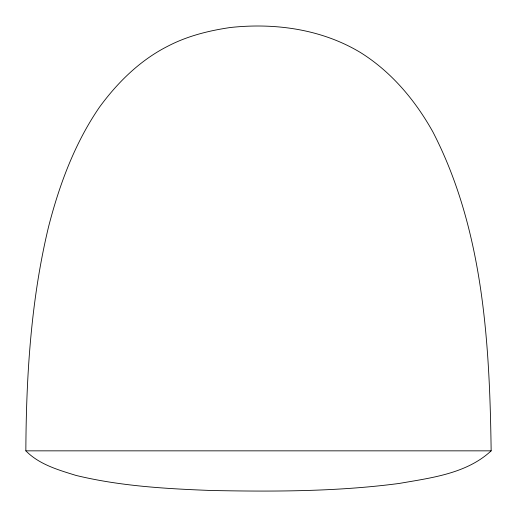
<?xml version="1.0" encoding="UTF-8"?>
<svg xmlns="http://www.w3.org/2000/svg" width="517" height="517" viewBox="0 0 517 517"><rect width="100%" height="100%" fill="white"/><g stroke="black" fill="none" stroke-linecap="round" stroke-linejoin="round"><path stroke-width="0.78" d="M25.85 450.843C26.225 375.678 30.936 300.022 48.572 226.73C59.39 184.634 74.732 143.228 99.464 107.2C117.611 82.365 140.172 60.146 167.851 46.187C187.303 36.022 208.719 30.69 230.33 27.511C274.831 22.683 321.471 29.094 360.284 52.411C391.337 71.734 415.332 100.363 432.988 132.1C483.401 229.878 489.651 342.894 491.15 450.843C466.56 473.753 431.004 477.863 399.279 483.434C337.523 491.602 275.031 491.719 212.862 490.523L212.086 490.523C166.455 488.798 120.493 486.213 75.954 475.407C58.272 469.927 39.169 464.486 25.85 450.843L491.15 450.843"/></g></svg>
